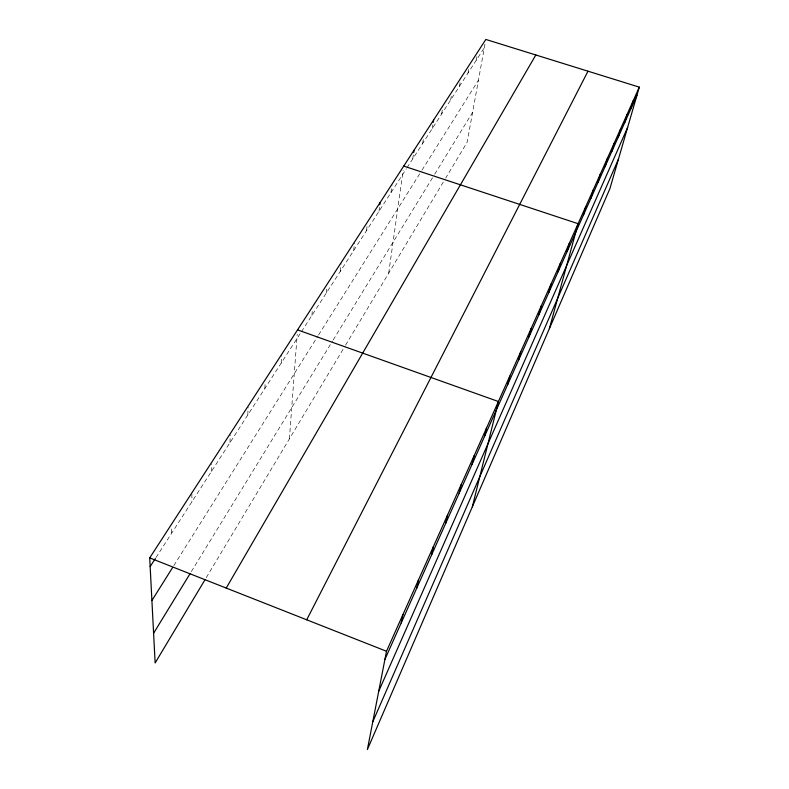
<?xml version="1.0" encoding="UTF-8"?>
<svg xmlns="http://www.w3.org/2000/svg" width="789" height="789" viewBox="0 0 789 789"><rect width="100%" height="100%" fill="white"/><g stroke="black" fill="none" stroke-linecap="round" stroke-linejoin="round"><path stroke-width="0.59" stroke-dasharray="3.94 2.96" d="M211.403 471.497L211.462 463.745M230.013 442.599L230.191 434.828M247.815 414.955L248.111 407.173M264.857 388.484L265.084 384.036M281.2 363.118L281.693 355.336M289.395 438.881L297.206 334.329M311.921 315.403L312.306 310.974M326.39 292.956L326.804 288.527M340.296 271.357L341.095 263.634M353.679 250.577L354.537 242.884M366.569 230.566L367.092 226.187M378.986 211.274L379.548 206.915M390.969 192.674L391.985 185.08M388.691 273.181L403.14 170.404M412.765 158.826L413.712 152.376M422.687 143.42L423.338 139.14M432.313 128.479L432.875 124.84M441.633 114.001L442.807 106.752M450.687 99.947L451.288 96.337M459.474 86.307L460.086 82.717M468.005 73.052L468.627 69.491M476.3 60.181L476.931 56.64M484.998 44.145L467.147 142.257L445.677 178.087M206.245 577.647L344.931 346.203M345.543 345.197L445.045 179.142M191.362 571.552L332.544 341.026M333.175 339.99L434.088 175.217M434.709 174.191L472.591 112.344M173.836 565.585L317.947 335.936M318.598 334.921L421.365 171.154M421.997 170.148L478.44 80.212M155.985 557.547L300.796 332.682M301.457 331.666L406.374 168.757M407.016 167.761L484.357 47.665M171.41 529.015L171.538 533.394M191.855 494.013L191.934 501.725"/><path stroke-width="1.18" d="M379.825 204.736L380.101 202.556M413.712 152.376L414.028 150.226M433.26 122.413L433.634 119.977M639.297 87.135L386.502 651.26L367.378 749.55L609.917 188.61L639.297 87.135L485.846 39.45L149.703 557.902L155.137 662.947L204.982 579.767M401.216 622.925L402.913 614.651M416.74 588.17L418.525 579.816M431.544 555.042L433.398 546.609M445.677 523.423L447.6 514.921M459.168 493.204L461.161 484.663M472.078 464.307L474.12 455.736M484.436 436.633L486.527 428.052M472.335 506.814L498.411 401.522L297.542 329.891M507.643 384.697L509.812 376.097M518.551 360.287L520.75 351.687M529.024 336.844L531.253 328.244M539.094 314.298L541.343 305.718M548.789 292.601L551.057 284.04M558.119 271.712L560.407 263.181M567.113 251.583L569.411 243.081M549.381 328.618L578.1 223.701L403.741 166.084M583.456 215.002L585.783 206.56M590.882 198.364L593.22 189.962M598.082 182.259L600.419 173.886M605.055 166.647L607.402 158.313M611.82 151.498L614.167 143.213M618.379 136.813L620.736 128.558M624.75 122.551L627.107 114.346M630.934 108.704L633.291 100.538M372.783 721.797L618.458 159.112M378.73 691.223L627.64 127.404M384.914 659.417L636.95 95.252M306.714 619.799L587.992 71.188M226.216 588.071L535.83 54.983M153.599 633.222L190.09 573.633M151.902 600.528L172.564 567.616M150.157 566.601L155.334 558.553M149.703 557.902L386.502 651.26"/></g></svg>
